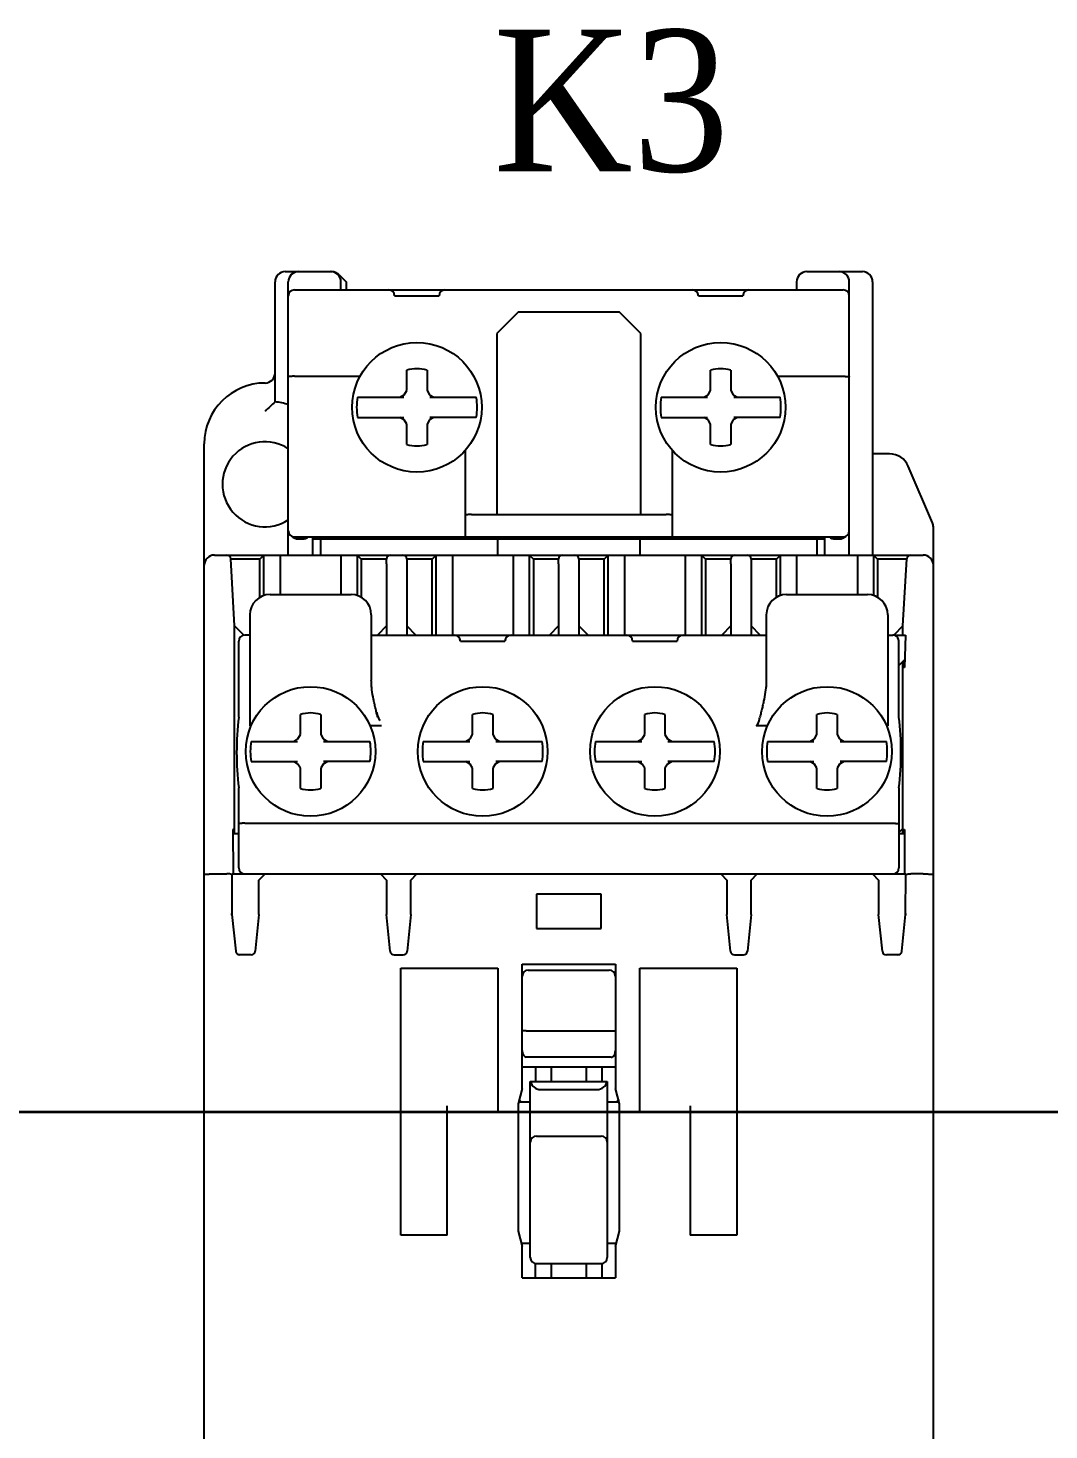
# Model space of a CAD drawing. Header units: millimetres. Extents: x 0 to 19177, y 0 to 12100.
# Drawn here: x 17057.2 to 17107.6, y 10629.2 to 10698.4 of the extents above; entities that cross this region are included whole.
import ezdxf

# ---------------------------------------------------------------- set-up
doc = ezdxf.new("R2010")
doc.units = ezdxf.units.MM
doc.header["$MEASUREMENT"] = 0
doc.layers.add('mang', color=4, linetype='Continuous')
doc.layers.add('NetDam', color=7, linetype='Continuous', lineweight=35)
doc.styles.add('HOATBF.shx', font='', dxfattribs={"width": 0.9})
doc.styles.get('HOATBF.shx').set_extended_font_data('.VnAvant')

msp = doc.modelspace()

# ---------------------------------------------------------------- linework, layer by layer
at = {"color": 7, "linetype": 'Continuous'}
for p, q in [((17069.392, 10679.944), (17069.392, 10685.875)), ((17069.892, 10686.375), (17072.185, 10686.375)), ((17070.042, 10672.375), (17070.042, 10685.875)), ((17072.539, 10686.229), (17072.892, 10685.875)), ((17072.642, 10685.475), (17072.642, 10685.875)), ((17072.892, 10685.875), (17072.892, 10685.475)), ((17095.142, 10685.875), (17095.142, 10685.475)), ((17095.642, 10686.375), (17098.392, 10686.375)), ((17097.742, 10672.375), (17097.742, 10685.875)), ((17098.892, 10685.875), (17098.892, 10672.375)), ((17070.342, 10685.475), (17097.442, 10685.475)), ((17075.292, 10685.175), (17077.492, 10685.175)), ((17090.292, 10685.175), (17092.492, 10685.175)), ((17081.392, 10684.375), (17080.342, 10683.325)), ((17086.392, 10684.375), (17081.392, 10684.375)), ((17087.442, 10683.325), (17086.392, 10684.375)), ((17080.342, 10683.325), (17080.342, 10674.375)), ((17087.442, 10674.375), (17087.442, 10683.325)), ((17070.342, 10681.206), (17073.582, 10681.206)), ((17075.892, 10680.508), (17075.892, 10681.508)), ((17076.892, 10681.508), (17076.892, 10680.508)), ((17090.892, 10680.508), (17090.892, 10681.508)), ((17091.892, 10681.508), (17091.892, 10680.508)), ((17094.202, 10681.206), (17097.442, 10681.206)), ((17075.559, 10680.175), (17075.77, 10680.297)), ((17075.77, 10680.297), (17075.892, 10680.508)), ((17076.892, 10680.508), (17077.014, 10680.297)), ((17077.014, 10680.297), (17077.225, 10680.175)), ((17090.559, 10680.175), (17090.77, 10680.297)), ((17090.77, 10680.297), (17090.892, 10680.508)), ((17091.892, 10680.508), (17092.014, 10680.297)), ((17092.014, 10680.297), (17092.225, 10680.175)), ((17073.459, 10680.175), (17075.749, 10680.175)), ((17077.036, 10680.175), (17079.326, 10680.175)), ((17088.459, 10680.175), (17090.749, 10680.175)), ((17092.036, 10680.175), (17094.326, 10680.175)), ((17073.459, 10679.175), (17075.749, 10679.175)), ((17075.77, 10679.053), (17075.559, 10679.175)), ((17075.892, 10678.842), (17075.77, 10679.053)), ((17075.892, 10677.842), (17075.892, 10678.842)), ((17077.014, 10679.053), (17076.892, 10678.842)), ((17076.892, 10678.842), (17076.892, 10677.842)), ((17077.225, 10679.175), (17077.014, 10679.053)), ((17079.326, 10679.175), (17077.036, 10679.175)), ((17088.459, 10679.175), (17090.749, 10679.175)), ((17090.77, 10679.053), (17090.559, 10679.175)), ((17090.892, 10678.842), (17090.77, 10679.053)), ((17090.892, 10677.842), (17090.892, 10678.842)), ((17092.014, 10679.053), (17091.892, 10678.842)), ((17091.892, 10678.842), (17091.892, 10677.842)), ((17092.225, 10679.175), (17092.014, 10679.053)), ((17094.326, 10679.175), (17092.036, 10679.175)), ((17080.342, 10678.725), (17080.392, 10678.725)), ((17065.892, 10611.875), (17065.892, 10677.875)), ((17078.792, 10673.275), (17078.792, 10677.558)), ((17088.992, 10677.558), (17088.992, 10673.275)), ((17099.733, 10677.375), (17098.892, 10677.375)), ((17101.852, 10673.969), (17100.652, 10676.769)), ((17079.092, 10674.375), (17088.692, 10674.375)), ((17101.892, 10611.875), (17101.892, 10673.772)), ((17070.342, 10673.275), (17097.442, 10673.275)), ((17070.542, 10673.175), (17070.742, 10673.175)), ((17071.242, 10673.275), (17071.242, 10672.375)), ((17071.242, 10673.175), (17096.542, 10673.175)), ((17071.642, 10672.375), (17071.642, 10673.175)), ((17072.642, 10673.275), (17072.642, 10673.175)), ((17072.842, 10673.275), (17072.842, 10673.175)), ((17074.842, 10673.275), (17074.842, 10673.175)), ((17076.442, 10673.275), (17076.442, 10673.175)), ((17080.392, 10672.375), (17080.392, 10673.275)), ((17087.392, 10673.275), (17087.392, 10672.375)), ((17091.342, 10673.175), (17091.342, 10673.275)), ((17092.942, 10673.275), (17092.942, 10673.175)), ((17094.942, 10673.275), (17094.942, 10673.175)), ((17095.142, 10673.175), (17095.142, 10673.275)), ((17096.142, 10673.175), (17096.142, 10672.375)), ((17096.542, 10672.375), (17096.542, 10673.275)), ((17097.042, 10673.175), (17097.242, 10673.175)), ((17066.392, 10672.375), (17101.392, 10672.375)), ((17067.392, 10668.875), (17067.203, 10672.186)), ((17068.642, 10672.175), (17067.204, 10672.175)), ((17068.642, 10672.175), (17068.842, 10672.375)), ((17068.642, 10670.291), (17068.642, 10672.175)), ((17068.842, 10670.377), (17068.842, 10672.375)), ((17069.642, 10672.375), (17069.642, 10670.425)), ((17072.642, 10672.375), (17072.642, 10670.425)), ((17073.442, 10672.375), (17073.442, 10670.377)), ((17073.442, 10672.375), (17073.642, 10672.175)), ((17073.642, 10672.175), (17073.642, 10670.291)), ((17074.892, 10672.175), (17073.642, 10672.175)), ((17074.892, 10671.938), (17074.892, 10672.175)), ((17074.892, 10671.935), (17074.892, 10668.425)), ((17075.892, 10672.175), (17075.892, 10671.938)), ((17077.142, 10672.175), (17075.892, 10672.175)), ((17075.892, 10671.935), (17075.892, 10668.425)), ((17077.142, 10672.175), (17077.342, 10672.375)), ((17077.142, 10668.425), (17077.142, 10672.175)), ((17077.342, 10668.425), (17077.342, 10672.375)), ((17078.142, 10672.375), (17078.142, 10668.425)), ((17081.142, 10672.375), (17081.142, 10668.425)), ((17081.942, 10672.375), (17081.942, 10668.425)), ((17081.942, 10672.375), (17082.142, 10672.175)), ((17082.142, 10672.175), (17082.142, 10668.425)), ((17083.392, 10672.175), (17082.142, 10672.175)), ((17083.392, 10671.938), (17083.392, 10672.175)), ((17083.392, 10671.935), (17083.392, 10668.425)), ((17084.392, 10672.175), (17084.392, 10671.938)), ((17085.642, 10672.175), (17084.392, 10672.175)), ((17084.392, 10671.935), (17084.392, 10668.425)), ((17085.642, 10672.175), (17085.842, 10672.375)), ((17085.642, 10668.425), (17085.642, 10672.175)), ((17085.842, 10668.425), (17085.842, 10672.375)), ((17086.642, 10672.375), (17086.642, 10668.425)), ((17089.642, 10672.375), (17089.642, 10668.425)), ((17090.442, 10672.375), (17090.442, 10668.425)), ((17090.442, 10672.375), (17090.642, 10672.175)), ((17090.642, 10672.175), (17090.642, 10668.425)), ((17091.892, 10672.175), (17090.642, 10672.175)), ((17091.892, 10671.938), (17091.892, 10672.175)), ((17091.892, 10671.935), (17091.892, 10668.425)), ((17092.892, 10672.175), (17092.892, 10671.938)), ((17094.142, 10672.175), (17092.892, 10672.175)), ((17092.892, 10671.935), (17092.892, 10668.425)), ((17094.142, 10672.175), (17094.342, 10672.375)), ((17094.142, 10670.291), (17094.142, 10672.175)), ((17094.342, 10670.377), (17094.342, 10672.375)), ((17095.142, 10672.375), (17095.142, 10670.425)), ((17098.142, 10672.375), (17098.142, 10670.425)), ((17098.942, 10672.375), (17098.942, 10670.377)), ((17098.942, 10672.375), (17099.142, 10672.175)), ((17099.142, 10672.175), (17099.142, 10670.291)), ((17100.581, 10672.175), (17099.142, 10672.175)), ((17100.392, 10668.875), (17100.582, 10672.186)), ((17069.142, 10670.425), (17073.142, 10670.425)), ((17094.642, 10670.425), (17098.642, 10670.425)), ((17068.142, 10669.425), (17068.142, 10663.942)), ((17074.142, 10669.425), (17074.142, 10666.179)), ((17093.642, 10669.425), (17093.642, 10666.179)), ((17099.642, 10669.425), (17099.642, 10663.942)), ((17067.392, 10658.625), (17067.392, 10668.875)), ((17067.846, 10668.421), (17067.392, 10668.875)), ((17074.892, 10668.875), (17074.442, 10668.425)), ((17076.342, 10668.425), (17075.892, 10668.875)), ((17083.392, 10668.875), (17082.942, 10668.425)), ((17084.842, 10668.425), (17084.392, 10668.875)), ((17091.892, 10668.875), (17091.442, 10668.425)), ((17093.342, 10668.425), (17092.892, 10668.875)), ((17100.392, 10668.875), (17099.942, 10668.425)), ((17100.392, 10668.425), (17100.392, 10668.875)), ((17067.592, 10664.375), (17067.592, 10668.125)), ((17068.142, 10668.425), (17067.892, 10668.425)), ((17074.142, 10668.425), (17093.642, 10668.425)), ((17078.542, 10668.125), (17080.742, 10668.125)), ((17087.042, 10668.125), (17089.242, 10668.125)), ((17099.642, 10668.425), (17099.892, 10668.425)), ((17100.005, 10668.425), (17100.522, 10668.425)), ((17100.192, 10664.375), (17100.192, 10668.125)), ((17100.522, 10668.425), (17100.464, 10666.825)), ((17100.192, 10666.925), (17100.478, 10667.211)), ((17100.392, 10658.625), (17100.392, 10667.125)), ((17100.393, 10666.825), (17100.404, 10667.137)), ((17100.464, 10666.825), (17100.393, 10666.825)), ((17070.642, 10663.508), (17070.642, 10664.508)), ((17071.642, 10664.508), (17071.642, 10663.508)), ((17079.142, 10663.508), (17079.142, 10664.508)), ((17080.142, 10664.508), (17080.142, 10663.508)), ((17087.642, 10663.508), (17087.642, 10664.508)), ((17088.642, 10664.508), (17088.642, 10663.508)), ((17096.142, 10663.508), (17096.142, 10664.508)), ((17097.142, 10664.508), (17097.142, 10663.508)), ((17068.142, 10663.992), (17068.226, 10663.992)), ((17074.642, 10663.942), (17074.059, 10663.942)), ((17093.726, 10663.942), (17093.142, 10663.942)), ((17099.559, 10663.992), (17099.642, 10663.992)), ((17068.209, 10663.175), (17070.499, 10663.175)), ((17070.309, 10663.175), (17070.52, 10663.297)), ((17070.52, 10663.297), (17070.642, 10663.508)), ((17071.642, 10663.508), (17071.764, 10663.297)), ((17071.764, 10663.297), (17071.975, 10663.175)), ((17071.786, 10663.175), (17074.076, 10663.175)), ((17076.709, 10663.175), (17078.999, 10663.175)), ((17078.809, 10663.175), (17079.02, 10663.297)), ((17079.02, 10663.297), (17079.142, 10663.508)), ((17080.142, 10663.508), (17080.264, 10663.297)), ((17080.264, 10663.297), (17080.475, 10663.175)), ((17080.286, 10663.175), (17082.576, 10663.175)), ((17085.209, 10663.175), (17087.499, 10663.175)), ((17087.309, 10663.175), (17087.52, 10663.297)), ((17087.52, 10663.297), (17087.642, 10663.508)), ((17088.642, 10663.508), (17088.764, 10663.297)), ((17088.764, 10663.297), (17088.975, 10663.175)), ((17088.786, 10663.175), (17091.076, 10663.175)), ((17093.709, 10663.175), (17095.999, 10663.175)), ((17095.809, 10663.175), (17096.02, 10663.297)), ((17096.02, 10663.297), (17096.142, 10663.508)), ((17097.142, 10663.508), (17097.264, 10663.297)), ((17097.264, 10663.297), (17097.475, 10663.175)), ((17097.286, 10663.175), (17099.576, 10663.175)), ((17068.209, 10662.175), (17070.499, 10662.175)), ((17070.52, 10662.053), (17070.309, 10662.175)), ((17070.642, 10661.842), (17070.52, 10662.053)), ((17070.642, 10660.842), (17070.642, 10661.842)), ((17071.764, 10662.053), (17071.642, 10661.842)), ((17071.642, 10661.842), (17071.642, 10660.842)), ((17071.975, 10662.175), (17071.764, 10662.053)), ((17074.076, 10662.175), (17071.786, 10662.175)), ((17076.709, 10662.175), (17078.999, 10662.175)), ((17079.02, 10662.053), (17078.809, 10662.175)), ((17079.142, 10661.842), (17079.02, 10662.053)), ((17079.142, 10660.842), (17079.142, 10661.842)), ((17080.264, 10662.053), (17080.142, 10661.842)), ((17080.142, 10661.842), (17080.142, 10660.842)), ((17080.475, 10662.175), (17080.264, 10662.053)), ((17082.576, 10662.175), (17080.286, 10662.175)), ((17085.209, 10662.175), (17087.499, 10662.175)), ((17087.52, 10662.053), (17087.309, 10662.175)), ((17087.642, 10661.842), (17087.52, 10662.053)), ((17087.642, 10660.842), (17087.642, 10661.842)), ((17088.764, 10662.053), (17088.642, 10661.842)), ((17088.642, 10661.842), (17088.642, 10660.842)), ((17088.975, 10662.175), (17088.764, 10662.053)), ((17091.076, 10662.175), (17088.786, 10662.175)), ((17093.709, 10662.175), (17095.999, 10662.175)), ((17096.02, 10662.053), (17095.809, 10662.175)), ((17096.142, 10661.842), (17096.02, 10662.053)), ((17096.142, 10660.842), (17096.142, 10661.842)), ((17097.264, 10662.053), (17097.142, 10661.842)), ((17097.142, 10661.842), (17097.142, 10660.842)), ((17097.475, 10662.175), (17097.264, 10662.053)), ((17099.576, 10662.175), (17097.286, 10662.175)), ((17067.592, 10656.925), (17067.592, 10660.875)), ((17100.192, 10660.875), (17100.192, 10656.925)), ((17067.309, 10658.825), (17067.32, 10656.625)), ((17067.392, 10658.825), (17067.309, 10658.825)), ((17067.892, 10659.125), (17099.892, 10659.125)), ((17100.192, 10658.675), (17100.392, 10658.875)), ((17100.392, 10658.825), (17100.475, 10658.825)), ((17100.475, 10658.825), (17100.464, 10656.625)), ((17067.31, 10658.625), (17067.592, 10658.625)), ((17100.192, 10658.625), (17100.474, 10658.625)), ((17066.392, 10656.625), (17067.003, 10656.625)), ((17067.249, 10656.625), (17067.259, 10654.625)), ((17067.249, 10656.625), (17100.535, 10656.625)), ((17068.592, 10656.325), (17068.892, 10656.625)), ((17068.592, 10654.625), (17068.592, 10656.325)), ((17074.592, 10656.625), (17074.892, 10656.325)), ((17074.892, 10656.325), (17074.892, 10654.625)), ((17076.092, 10656.325), (17076.392, 10656.625)), ((17076.092, 10654.625), (17076.092, 10656.325)), ((17091.392, 10656.625), (17091.692, 10656.325)), ((17091.692, 10656.325), (17091.692, 10654.625)), ((17092.892, 10656.325), (17093.192, 10656.625)), ((17092.892, 10654.625), (17092.892, 10656.325)), ((17098.892, 10656.625), (17099.192, 10656.325)), ((17099.192, 10656.325), (17099.192, 10654.625)), ((17100.525, 10654.625), (17100.535, 10656.625)), ((17101.392, 10656.625), (17100.781, 10656.625)), ((17082.292, 10655.625), (17082.292, 10653.925)), ((17085.492, 10655.625), (17082.292, 10655.625)), ((17085.492, 10653.925), (17085.492, 10655.625)), ((17067.259, 10654.625), (17067.213, 10654.625)), ((17067.259, 10654.625), (17067.451, 10652.804)), ((17068.592, 10654.625), (17068.41, 10652.805)), ((17075.074, 10652.805), (17074.892, 10654.625)), ((17076.092, 10654.625), (17075.91, 10652.805)), ((17091.874, 10652.805), (17091.692, 10654.625)), ((17092.892, 10654.625), (17092.71, 10652.805)), ((17099.374, 10652.805), (17099.192, 10654.625)), ((17100.334, 10652.804), (17100.525, 10654.625)), ((17100.572, 10654.625), (17100.525, 10654.625)), ((17082.292, 10653.925), (17085.492, 10653.925)), ((17068.211, 10652.625), (17067.55, 10652.625)), ((17075.273, 10652.625), (17075.711, 10652.625)), ((17092.073, 10652.625), (17092.511, 10652.625)), ((17100.235, 10652.625), (17099.573, 10652.625)), ((17075.592, 10638.775), (17075.592, 10651.975)), ((17075.592, 10651.975), (17080.392, 10651.975)), ((17080.392, 10651.975), (17080.392, 10644.875)), ((17081.592, 10646.025), (17081.592, 10652.175)), ((17081.592, 10652.175), (17086.192, 10652.175)), ((17081.892, 10651.875), (17085.892, 10651.875)), ((17086.192, 10652.175), (17086.192, 10646.025)), ((17087.392, 10644.875), (17087.392, 10651.975)), ((17087.392, 10651.975), (17092.192, 10651.975)), ((17092.192, 10651.975), (17092.192, 10638.775)), ((17081.792, 10648.875), (17085.992, 10648.875)), ((17086.192, 10647.075), (17081.592, 10647.075)), ((17085.992, 10647.575), (17081.792, 10647.575)), ((17082.242, 10647.075), (17082.242, 10646.375)), ((17083.042, 10646.375), (17083.042, 10647.075)), ((17084.742, 10647.075), (17084.742, 10646.375)), ((17085.542, 10646.375), (17085.542, 10647.075)), ((17081.992, 10637.675), (17081.992, 10646.375)), ((17081.992, 10646.375), (17085.792, 10646.375)), ((17085.792, 10646.375), (17085.792, 10637.675)), ((17081.592, 10646.025), (17081.392, 10645.275)), ((17082.492, 10645.975), (17085.292, 10645.975)), ((17086.392, 10645.275), (17086.192, 10646.025)), ((17077.892, 10638.775), (17077.892, 10645.175)), ((17081.392, 10645.275), (17081.392, 10638.975)), ((17081.419, 10645.375), (17081.942, 10645.375)), ((17081.442, 10645.462), (17081.442, 10645.375)), ((17081.542, 10645.375), (17081.445, 10645.472)), ((17085.842, 10645.375), (17086.366, 10645.375)), ((17086.242, 10645.375), (17086.34, 10645.472)), ((17086.342, 10645.462), (17086.342, 10645.375)), ((17086.392, 10638.975), (17086.392, 10645.275)), ((17089.892, 10645.175), (17089.892, 10638.775)), ((17080.392, 10644.875), (17077.892, 10644.875)), ((17089.892, 10644.875), (17087.392, 10644.875)), ((17082.292, 10643.675), (17085.492, 10643.675)), ((17077.892, 10638.775), (17075.592, 10638.775)), ((17081.392, 10638.975), (17081.592, 10638.225)), ((17086.192, 10638.225), (17086.392, 10638.975)), ((17092.192, 10638.775), (17089.892, 10638.775)), ((17081.942, 10638.375), (17081.552, 10638.375)), ((17081.592, 10636.675), (17081.592, 10638.225)), ((17086.232, 10638.375), (17085.842, 10638.375)), ((17086.192, 10638.225), (17086.192, 10636.675)), ((17082.242, 10636.675), (17082.242, 10637.379)), ((17082.242, 10637.375), (17085.542, 10637.375)), ((17083.042, 10636.675), (17083.042, 10637.375)), ((17084.742, 10637.375), (17084.742, 10636.675)), ((17085.542, 10636.675), (17085.542, 10637.379)), ((17081.592, 10636.675), (17086.192, 10636.675))]:
    msp.add_line(p, q, dxfattribs=at)
for centre in [(17076.392, 10679.675), (17091.392, 10679.675), (17071.142, 10662.675), (17079.642, 10662.675), (17088.142, 10662.675), (17096.642, 10662.675)]:
    msp.add_circle(centre, 3.2, dxfattribs=at)
for centre, radius, start, end in [((17069.892, 10685.875), 0.5, 90, 180), ((17070.542, 10685.875), 0.5, 90, 180), ((17072.142, 10685.875), 0.5, 0, 90), ((17072.185, 10685.875), 0.5, 45, 90), ((17095.642, 10685.875), 0.5, 90, 180), ((17097.242, 10685.875), 0.5, 0, 90), ((17098.392, 10685.875), 0.5, 0, 90), ((17070.342, 10685.175), 0.3, 90, 180), ((17074.992, 10685.175), 0.3, 0, 90), ((17077.792, 10685.175), 0.3, 90, 180), ((17089.992, 10685.175), 0.3, 0, 90), ((17092.792, 10685.175), 0.3, 90, 180), ((17097.442, 10685.175), 0.3, 0, 90), ((17068.892, 10681.375), 0.5, 270, 359.99999), ((17076.392, 10679.675), 1.9, 74.74248, 105.25752), ((17091.392, 10679.675), 1.9, 74.74248, 105.25752), ((17068.892, 10677.875), 3, 90, 180), ((17076.904, 10671.442), 11.345, 131.45988, 134.92389), ((17068.892, 10675.875), 4.1, 73.70876, 82.99527), ((17076.392, 10679.675), 2.976, 170.32743, 189.67257), ((17076.392, 10679.675), 2.976, 350.32743, 9.67257), ((17091.392, 10679.675), 2.976, 170.32743, 189.67257), ((17091.392, 10679.675), 2.976, 350.32743, 9.67257), ((17068.892, 10675.875), 2.1, 56.76499, 303.23501), ((17076.392, 10679.675), 1.9, 254.74248, 285.25752), ((17091.392, 10679.675), 1.9, 254.74248, 285.25752), ((17099.733, 10676.375), 1, 23.19859, 90), ((17070.342, 10673.575), 0.3, 180, 270), ((17070.542, 10673.675), 0.5, 226.6856, 270), ((17097.242, 10673.675), 0.5, 270, 313.3144), ((17097.442, 10673.575), 0.3, 270, 0), ((17101.392, 10673.772), 0.5, 0, 23.19859), ((17070.742, 10673.675), 0.5, 270, 306.7506), ((17076.442, 10673.675), 0.5, 270, 306.82949), ((17091.342, 10673.675), 0.5, 233.17025, 270), ((17097.042, 10673.675), 0.5, 233.2494, 270), ((17066.392, 10671.875), 0.5, 90, 180), ((17067.003, 10672.175), 0.2, 3.27049, 90), ((17075.092, 10672.175), 0.2, 90, 180), ((17075.083, 10671.935), 0.19, 178.95677, 180.0273), ((17075.692, 10672.175), 0.2, 0, 90), ((17075.702, 10671.935), 0.19, 359.9727, 1.04323), ((17083.592, 10672.175), 0.2, 90, 180), ((17083.583, 10671.935), 0.19, 178.95677, 180.0273), ((17084.192, 10672.175), 0.2, 0, 90), ((17084.202, 10671.935), 0.19, 359.9727, 1.04323), ((17092.092, 10672.175), 0.2, 90, 180), ((17092.083, 10671.935), 0.19, 178.95677, 180.0273), ((17092.692, 10672.175), 0.2, 0, 90), ((17092.702, 10671.935), 0.19, 359.9727, 1.04323), ((17100.781, 10672.175), 0.2, 90.00002, 176.72951), ((17101.392, 10671.875), 0.5, 0, 90), ((17069.142, 10669.425), 1, 90, 180), ((17073.142, 10669.425), 1, 0, 90), ((17094.642, 10669.425), 1, 90, 180), ((17098.642, 10669.425), 1, 0, 90), ((17067.892, 10668.125), 0.3, 90, 180), ((17078.242, 10668.125), 0.3, 0, 90), ((17081.042, 10668.125), 0.3, 90, 180), ((17086.742, 10668.125), 0.3, 0, 90), ((17089.542, 10668.125), 0.3, 90, 180), ((17099.9, 10668.145), 0.278, 67.91859, 91.63944), ((17099.892, 10668.125), 0.3, 0, 67.96842), ((17082.855, 10662.625), 15.363, 173.45849, 186.54097), ((17071.142, 10662.675), 1.9, 74.74248, 105.25752), ((17079.642, 10662.675), 1.9, 74.74248, 105.25752), ((17088.142, 10662.675), 1.9, 74.74248, 105.25752), ((17096.642, 10662.675), 1.9, 74.74248, 105.25752), ((17084.93, 10662.625), 15.363, 353.45903, 6.54151), ((17071.142, 10662.675), 2.976, 170.32743, 189.67257), ((17071.142, 10662.675), 2.976, 350.32743, 9.67257), ((17079.642, 10662.675), 2.976, 170.32743, 189.67257), ((17079.642, 10662.675), 2.976, 350.32743, 9.67257), ((17088.142, 10662.675), 2.976, 170.32743, 189.67257), ((17088.142, 10662.675), 2.976, 350.32743, 9.67257), ((17096.642, 10662.675), 2.976, 170.32743, 189.67257), ((17096.642, 10662.675), 2.976, 350.32743, 9.67257), ((17071.142, 10662.675), 1.9, 254.74248, 285.25752), ((17079.642, 10662.675), 1.9, 254.74248, 285.25752), ((17088.142, 10662.675), 1.9, 254.74248, 285.25752), ((17096.642, 10662.675), 1.9, 254.74248, 285.25752), ((17067.892, 10656.925), 0.3, 180, 270), ((17099.892, 10656.925), 0.3, 270, 0), ((17068.211, 10652.825), 0.2, 270, 354.28941), ((17075.273, 10652.825), 0.2, 185.71059, 270), ((17075.711, 10652.825), 0.2, 270, 354.28941), ((17092.073, 10652.825), 0.2, 185.71059, 270), ((17092.511, 10652.825), 0.2, 270, 354.28941), ((17099.573, 10652.825), 0.2, 185.71059, 270), ((17081.892, 10651.575), 0.3, 90, 180), ((17085.892, 10651.575), 0.3, 0, 90), ((17081.942, 10645.675), 0.3, 269.99991, 279.58965), ((17085.842, 10645.675), 0.3, 260.41101, 270.00008), ((17082.292, 10643.375), 0.3, 90, 180), ((17085.492, 10643.375), 0.3, 0, 90), ((17081.942, 10638.075), 0.3, 80.41101, 90.00008), ((17085.842, 10638.075), 0.3, 89.99991, 99.60256), ((17082.292, 10637.675), 0.3, 180, 270), ((17085.492, 10637.675), 0.3, 270, 0)]:
    msp.add_arc(centre, radius, start, end, dxfattribs=at)
for centre, major_axis, ratio, start_param, end_param in [((17100.005, 10666.425), (2.8, 0), 0.714286, 1.570796, 1.610998), ((17074.642, 10669.679), (0.059, 5.467), 0.091445, -3.52854, -3.141593), ((17093.142, 10669.679), (0, 5.737), 0.087156, -3.141593, -2.754645), ((17067.65, 10652.825), (0.2, 0), 0.998384, 3.246183, 4.712389), ((17100.135, 10652.825), (-0.2, 0), 0.998384, 7.853982, 9.320187), ((17081.792, 10647.908), (0, 0.333), 0.6, -4.712389, -3.141593), ((17085.992, 10647.908), (0, 0.333), 0.6, -3.141593, -1.570796), ((17082.492, 10646.475), (0.5, 0), 1, -2.940235, -1.570796), ((17085.292, 10646.475), (0.5, 0), 1, -1.570796, -0.201358)]:
    msp.add_ellipse(centre, major_axis=major_axis, ratio=ratio, start_param=start_param, end_param=end_param, dxfattribs=at)
for points, knots in [([(17070.342, 10681.206), (17070.323, 10681.206), (17070.285, 10681.205), (17070.229, 10681.205), (17070.178, 10681.203), (17070.133, 10681.201), (17070.1, 10681.199), (17070.079, 10681.197), (17070.066, 10681.195), (17070.056, 10681.194), (17070.049, 10681.192), (17070.045, 10681.191), (17070.042, 10681.189), (17070.042, 10681.188)], [0, 0, 0, 0, 0.194101, 0.380719, 0.552715, 0.703498, 0.827352, 0.87769, 0.919663, 0.952917, 0.977218, 0.992576, 1, 1, 1, 1]), ([(17097.442, 10681.206), (17097.462, 10681.206), (17097.5, 10681.205), (17097.556, 10681.205), (17097.607, 10681.203), (17097.652, 10681.201), (17097.685, 10681.199), (17097.706, 10681.197), (17097.719, 10681.195), (17097.729, 10681.194), (17097.736, 10681.192), (17097.74, 10681.191), (17097.742, 10681.189), (17097.742, 10681.188)], [0, 0, 0, 0, 0.194101, 0.380719, 0.552715, 0.703498, 0.827352, 0.87769, 0.919663, 0.952917, 0.977218, 0.992576, 1, 1, 1, 1]), ([(17079.092, 10674.375), (17079.073, 10674.375), (17079.035, 10674.375), (17078.979, 10674.374), (17078.928, 10674.372), (17078.883, 10674.37), (17078.85, 10674.368), (17078.829, 10674.366), (17078.816, 10674.364), (17078.806, 10674.363), (17078.799, 10674.361), (17078.795, 10674.36), (17078.792, 10674.358), (17078.792, 10674.357)], [0, 0, 0, 0, 0.194101, 0.380719, 0.552715, 0.703498, 0.827352, 0.87769, 0.919663, 0.952917, 0.977218, 0.992576, 1, 1, 1, 1]), ([(17088.992, 10674.357), (17088.992, 10674.358), (17088.99, 10674.36), (17088.986, 10674.361), (17088.979, 10674.363), (17088.969, 10674.364), (17088.956, 10674.366), (17088.935, 10674.368), (17088.902, 10674.37), (17088.857, 10674.372), (17088.806, 10674.374), (17088.75, 10674.375), (17088.712, 10674.375), (17088.692, 10674.375)], [0, 0, 0, 0, 0.007424, 0.022782, 0.047083, 0.080337, 0.12231, 0.172648, 0.296502, 0.447285, 0.619281, 0.805899, 1, 1, 1, 1]), ([(17074.454, 10664.366), (17074.438, 10664.441), (17074.403, 10664.591), (17074.348, 10664.815), (17074.295, 10665.039), (17074.23, 10665.34), (17074.179, 10665.643), (17074.148, 10665.949), (17074.142, 10666.102), (17074.142, 10666.179)], [0, 0, 0, 0, 0.125, 0.250008, 0.375007, 0.500012, 0.749983, 0.874994, 1, 1, 1, 1]), ([(17093.642, 10666.179), (17093.642, 10666.102), (17093.636, 10665.949), (17093.606, 10665.643), (17093.554, 10665.34), (17093.49, 10665.039), (17093.437, 10664.815), (17093.382, 10664.591), (17093.347, 10664.441), (17093.331, 10664.366)], [0, 0, 0, 0, 0.125006, 0.250017, 0.499988, 0.624993, 0.749992, 0.875, 1, 1, 1, 1]), ([(17100.192, 10664.375), (17100.192, 10664.376), (17100.191, 10664.378), (17100.189, 10664.379), (17100.187, 10664.38)], [0, 0, 0, 0, 0.389095, 1, 1, 1, 1]), ([(17067.892, 10659.125), (17067.873, 10659.125), (17067.834, 10659.125), (17067.779, 10659.125), (17067.735, 10659.125), (17067.702, 10659.124), (17067.681, 10659.124), (17067.661, 10659.124), (17067.644, 10659.124), (17067.629, 10659.123), (17067.618, 10659.123), (17067.61, 10659.123), (17067.605, 10659.123), (17067.602, 10659.123), (17067.598, 10659.123), (17067.596, 10659.123), (17067.594, 10659.122), (17067.593, 10659.122), (17067.592, 10659.122), (17067.592, 10659.122)], [0, 0, 0, 0, 0.195342, 0.383101, 0.556044, 0.634844, 0.707507, 0.773336, 0.831705, 0.882061, 0.923926, 0.94155, 0.956909, 0.969969, 0.9807, 0.989079, 0.995084, 0.998713, 1, 1, 1, 1]), ([(17099.892, 10659.125), (17099.912, 10659.125), (17099.95, 10659.125), (17100.006, 10659.125), (17100.05, 10659.125), (17100.082, 10659.124), (17100.104, 10659.124), (17100.124, 10659.124), (17100.141, 10659.124), (17100.156, 10659.123), (17100.167, 10659.123), (17100.175, 10659.123), (17100.179, 10659.123), (17100.183, 10659.123), (17100.186, 10659.123), (17100.189, 10659.123), (17100.191, 10659.122), (17100.192, 10659.122), (17100.192, 10659.122), (17100.192, 10659.122)], [0, 0, 0, 0, 0.195342, 0.383101, 0.556044, 0.634844, 0.707507, 0.773336, 0.831705, 0.882061, 0.923926, 0.94155, 0.956909, 0.969969, 0.9807, 0.989079, 0.995084, 0.998713, 1, 1, 1, 1]), ([(17065.892, 10656.603), (17065.892, 10656.604), (17065.893, 10656.605), (17065.896, 10656.606), (17065.903, 10656.608), (17065.915, 10656.61), (17065.932, 10656.612), (17065.953, 10656.614), (17065.978, 10656.615), (17066.007, 10656.617), (17066.053, 10656.619), (17066.118, 10656.622), (17066.203, 10656.623), (17066.296, 10656.625), (17066.36, 10656.625), (17066.392, 10656.625)], [0, 0, 0, 0, 0.002447, 0.006624, 0.021566, 0.04566, 0.078817, 0.120769, 0.171139, 0.229457, 0.295173, 0.446233, 0.618555, 0.805535, 1, 1, 1, 1]), ([(17067.203, 10656.617), (17067.203, 10656.618), (17067.201, 10656.618), (17067.197, 10656.619), (17067.191, 10656.62), (17067.184, 10656.62), (17067.176, 10656.621), (17067.161, 10656.622), (17067.139, 10656.623), (17067.11, 10656.624), (17067.076, 10656.625), (17067.041, 10656.625), (17067.016, 10656.625), (17067.003, 10656.625)], [0, 0, 0, 0, 0.010653, 0.029747, 0.057354, 0.093302, 0.137301, 0.188976, 0.313489, 0.46246, 0.630608, 0.811939, 1, 1, 1, 1]), ([(17100.582, 10656.617), (17100.582, 10656.618), (17100.584, 10656.618), (17100.588, 10656.619), (17100.593, 10656.62), (17100.6, 10656.62), (17100.609, 10656.621), (17100.624, 10656.622), (17100.646, 10656.623), (17100.675, 10656.624), (17100.708, 10656.625), (17100.744, 10656.625), (17100.769, 10656.625), (17100.781, 10656.625)], [0, 0, 0, 0, 0.010653, 0.029747, 0.057353, 0.093299, 0.137297, 0.18897, 0.313478, 0.462446, 0.630594, 0.811929, 1, 1, 1, 1]), ([(17101.392, 10656.625), (17101.425, 10656.625), (17101.489, 10656.625), (17101.581, 10656.623), (17101.667, 10656.622), (17101.732, 10656.619), (17101.778, 10656.617), (17101.807, 10656.615), (17101.832, 10656.614), (17101.853, 10656.612), (17101.869, 10656.61), (17101.881, 10656.608), (17101.888, 10656.606), (17101.892, 10656.605), (17101.892, 10656.604), (17101.892, 10656.603)], [0, 0, 0, 0, 0.194465, 0.381445, 0.553767, 0.704827, 0.770543, 0.828861, 0.879231, 0.921183, 0.95434, 0.978434, 0.993376, 0.997553, 1, 1, 1, 1]), ([(17081.792, 10648.875), (17081.779, 10648.875), (17081.754, 10648.875), (17081.717, 10648.874), (17081.683, 10648.872), (17081.653, 10648.87), (17081.628, 10648.868), (17081.61, 10648.865), (17081.599, 10648.863), (17081.594, 10648.861), (17081.592, 10648.859), (17081.592, 10648.858)], [0, 0, 0, 0, 0.193279, 0.3791, 0.550354, 0.700519, 0.823977, 0.916257, 0.974429, 0.99069, 1, 1, 1, 1]), ([(17085.992, 10648.875), (17086.005, 10648.875), (17086.031, 10648.875), (17086.068, 10648.874), (17086.102, 10648.872), (17086.132, 10648.87), (17086.157, 10648.868), (17086.175, 10648.865), (17086.186, 10648.863), (17086.191, 10648.861), (17086.192, 10648.859), (17086.192, 10648.858)], [0, 0, 0, 0, 0.193279, 0.3791, 0.550354, 0.700519, 0.823977, 0.916257, 0.974429, 0.99069, 1, 1, 1, 1])]:
    msp.add_open_spline(points, degree=3, knots=knots, dxfattribs=at)
at = {"layer": 'NetDam', "color": 0}
msp.add_line((16945.092, 10644.875), (17575.092, 10644.875), dxfattribs=at)

# ---------------------------------------------------------------- texts
at = {"layer": 'mang', "color": 0, "insert": (17080.179, 10698.331), "char_height": 7, "width": 21.32394, "attachment_point": 1, "style": 'HOATBF.shx'}
msp.add_mtext('{\\fTimes New Roman|b0|i0|c0|p18;\\C1;K3}', dxfattribs=at)

doc.saveas('drawing.dxf')
